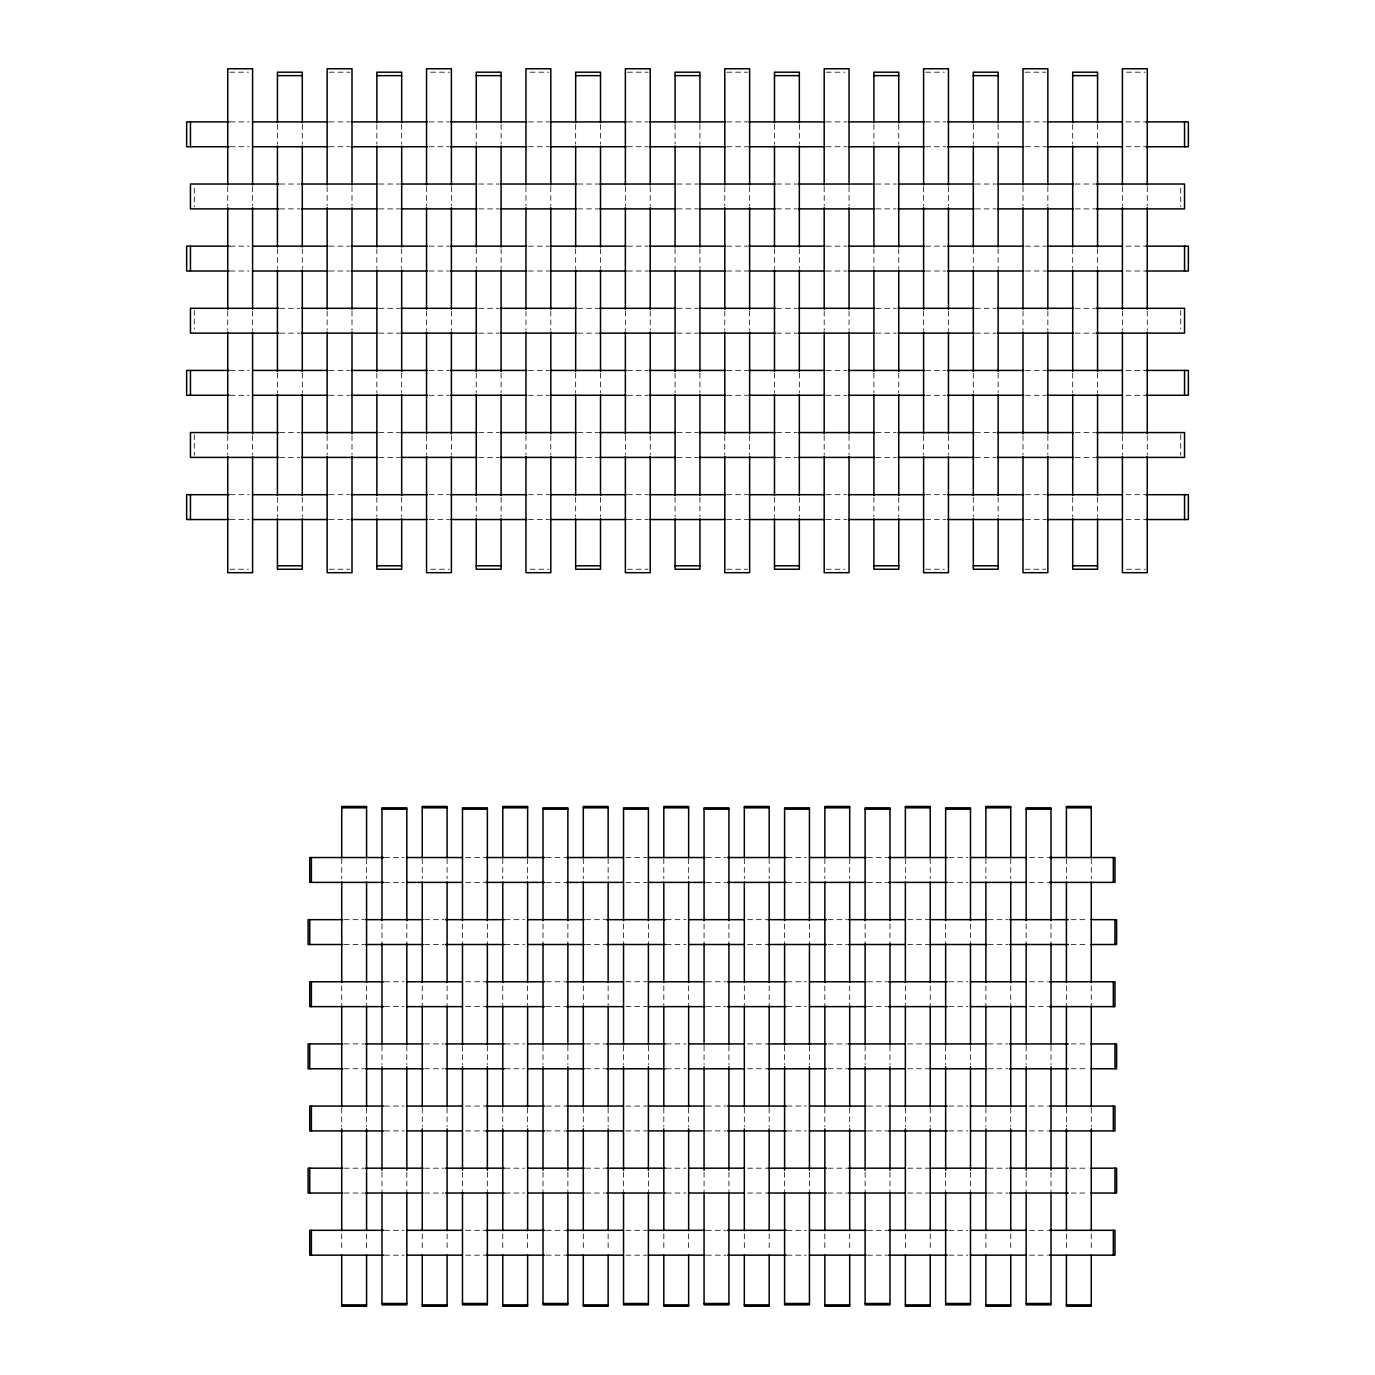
<?xml version="1.0" encoding="UTF-8"?>
<svg xmlns="http://www.w3.org/2000/svg" width="1375" height="1375" viewBox="0 0 1375 1375"><rect width="100%" height="100%" fill="white"/><g stroke="black" fill="none" stroke-linecap="round" stroke-linejoin="round"><path stroke-width="0.75" stroke-dasharray="5 3.75" d="M229.797 72.188L248.445 72.188M329.209 72.188L349.92 72.188M430.684 72.188L449.333 72.188M530.097 72.188L548.745 72.188M627.447 72.188L648.158 72.188M726.842 72.188L747.553 72.188M826.255 72.188L844.903 72.188M925.667 72.188L944.316 72.188M1025.08 72.188L1045.791 72.188M1126.555 72.188L1145.203 72.188M230.055 121.894L248.995 121.894M329.141 121.894L349.508 121.894M429.086 121.894L449.333 121.894M528.498 121.894L548.745 121.894M627.447 121.894L648.158 121.894M726.842 121.894L747.553 121.894M826.255 121.894L846.502 121.894M925.667 121.894L945.914 121.894M1025.492 121.894L1045.859 121.894M1126.005 121.894L1144.945 121.894M230.055 146.747L248.995 146.747M329.141 146.747L349.508 146.747M429.086 146.747L449.333 146.747M528.498 146.747L548.745 146.747M627.447 146.747L648.158 146.747M726.842 146.747L747.553 146.747M826.255 146.747L846.502 146.747M925.667 146.747L945.914 146.747M1025.492 146.747L1045.859 146.747M1126.005 146.747L1144.945 146.747M279.744 184.027L299.784 184.027M378.933 184.027L399.609 184.027M478.792 184.027L499.039 184.027M577.741 184.027L598.452 184.027M677.153 184.027L697.847 184.027M776.548 184.027L797.259 184.027M875.961 184.027L896.208 184.027M975.391 184.027L996.067 184.027M1075.216 184.027L1095.256 184.027M279.744 208.88L299.784 208.88M378.933 208.88L399.609 208.88M478.792 208.88L499.039 208.88M577.741 208.88L598.452 208.88M677.153 208.88L697.847 208.88M776.548 208.88L797.259 208.88M875.961 208.88L896.208 208.88M975.391 208.88L996.067 208.88M1075.216 208.88L1095.256 208.88M230.055 246.159L248.995 246.159M329.141 246.159L349.508 246.159M429.086 246.159L449.333 246.159M528.498 246.159L548.745 246.159M627.447 246.159L648.158 246.159M726.842 246.159L747.553 246.159M826.255 246.159L846.502 246.159M925.667 246.159L945.914 246.159M1025.492 246.159L1045.859 246.159M1126.005 246.159L1144.945 246.159M230.055 271.012L248.995 271.012M329.141 271.012L349.508 271.012M429.086 271.012L449.333 271.012M528.498 271.012L548.745 271.012M627.447 271.012L648.158 271.012M726.842 271.012L747.553 271.012M826.255 271.012L846.502 271.012M925.667 271.012L945.914 271.012M1025.492 271.012L1045.859 271.012M1126.005 271.012L1144.945 271.012M279.744 308.292L299.784 308.292M378.933 308.292L399.609 308.292M478.792 308.292L499.039 308.292M577.741 308.292L598.452 308.292M677.153 308.292L697.847 308.292M776.548 308.292L797.259 308.292M875.961 308.292L896.208 308.292M975.391 308.292L996.067 308.292M1075.216 308.292L1095.256 308.292M279.744 333.145L299.784 333.145M378.933 333.145L399.609 333.145M478.792 333.145L499.039 333.145M577.741 333.145L598.452 333.145M677.153 333.145L697.847 333.145M776.548 333.145L797.259 333.145M875.961 333.145L896.208 333.145M975.391 333.145L996.067 333.145M1075.216 333.145L1095.256 333.145M230.055 370.425L248.995 370.425M329.141 370.425L349.508 370.425M429.086 370.425L449.333 370.425M528.498 370.425L548.745 370.425M627.447 370.425L648.158 370.425M726.842 370.425L747.553 370.425M826.255 370.425L846.502 370.425M925.667 370.425L945.914 370.425M1025.492 370.425L1045.859 370.425M1126.005 370.425L1144.945 370.425M230.055 395.278L248.995 395.278M329.141 395.278L349.508 395.278M429.086 395.278L449.333 395.278M528.498 395.278L548.745 395.278M627.447 395.278L648.158 395.278M726.842 395.278L747.553 395.278M826.255 395.278L846.502 395.278M925.667 395.278L945.914 395.278M1025.492 395.278L1045.859 395.278M1126.005 395.278L1144.945 395.278M279.744 432.558L299.784 432.558M378.933 432.558L399.609 432.558M478.792 432.558L499.039 432.558M577.741 432.558L598.452 432.558M677.153 432.558L697.847 432.558M776.548 432.558L797.259 432.558M875.961 432.558L896.208 432.558M975.391 432.558L996.067 432.558M1075.216 432.558L1095.256 432.558M279.744 457.411L299.784 457.411M378.933 457.411L399.609 457.411M478.792 457.411L499.039 457.411M577.741 457.411L598.452 457.411M677.153 457.411L697.847 457.411M776.548 457.411L797.259 457.411M875.961 457.411L896.208 457.411M975.391 457.411L996.067 457.411M1075.216 457.411L1095.256 457.411M230.055 494.691L248.995 494.691M329.141 494.691L349.508 494.691M429.086 494.691L449.333 494.691M528.498 494.691L548.745 494.691M627.447 494.691L648.158 494.691M726.842 494.691L747.553 494.691M826.255 494.691L846.502 494.691M925.667 494.691L945.914 494.691M1025.492 494.691L1045.859 494.691M1126.005 494.691L1144.945 494.691M230.055 519.544L248.995 519.544M329.141 519.544L349.508 519.544M429.086 519.544L449.333 519.544M528.498 519.544L548.745 519.544M627.447 519.544L648.158 519.544M726.842 519.544L747.553 519.544M826.255 519.544L846.502 519.544M925.667 519.544L945.914 519.544M1025.492 519.544L1045.859 519.544M1126.005 519.544L1144.945 519.544M229.797 569.233L248.445 569.233M329.209 569.233L349.92 569.233M430.684 569.233L449.333 569.233M530.097 569.233L548.745 569.233M627.447 569.233L648.158 569.233M726.842 569.233L747.553 569.233M826.255 569.233L844.903 569.233M925.667 569.233L944.316 569.233M1025.08 569.233L1045.791 569.233M1126.555 569.233L1145.203 569.233M384.639 857.536L404.078 857.536M465.764 857.536L484.739 857.536M546.27 857.536L565.263 857.536M625.934 857.536L646.92 857.536M706.458 857.536L725.777 857.536M786.981 857.536L806.3 857.536M867.505 857.536L887.356 857.536M948.888 857.536L967.845 857.536M1029.497 857.536L1047.492 857.536M384.639 882.389L404.078 882.389M465.764 882.389L484.739 882.389M546.27 882.389L565.263 882.389M625.934 882.389L646.92 882.389M706.458 882.389L725.777 882.389M786.981 882.389L806.3 882.389M867.505 882.389L887.356 882.389M948.888 882.389L967.845 882.389M1029.497 882.389L1047.492 882.389M344.266 919.669L364.513 919.669M424.634 919.669L443.988 919.669M505.158 919.669L524.477 919.669M585.664 919.669L605.533 919.669M666.188 919.669L686.056 919.669M747.587 919.669L766.58 919.669M828.111 919.669L847.103 919.669M907.758 919.669L928.761 919.669M988.247 919.669L1007.703 919.669M1071.125 919.669L1088.055 919.669M344.266 944.505L364.513 944.505M424.634 944.505L443.988 944.505M505.158 944.505L524.477 944.505M585.664 944.505L605.533 944.505M666.188 944.505L686.056 944.505M747.587 944.505L766.58 944.505M828.111 944.505L847.103 944.505M907.758 944.505L928.761 944.505M988.247 944.505L1007.703 944.505M1071.125 944.505L1088.055 944.505M384.639 981.784L404.078 981.784M465.764 981.784L484.739 981.784M546.27 981.784L565.263 981.784M625.934 981.784L646.92 981.784M706.458 981.784L725.777 981.784M786.981 981.784L806.3 981.784M867.505 981.784L887.356 981.784M948.888 981.784L967.845 981.784M1029.497 981.784L1047.492 981.784M384.639 1006.637L404.078 1006.637M465.764 1006.637L484.739 1006.637M546.27 1006.637L565.263 1006.637M625.934 1006.637L646.92 1006.637M706.458 1006.637L725.777 1006.637M786.981 1006.637L806.3 1006.637M867.505 1006.637L887.356 1006.637M948.888 1006.637L967.845 1006.637M1029.497 1006.637L1047.492 1006.637M344.266 1043.917L364.513 1043.917M424.634 1043.917L443.988 1043.917M505.158 1043.917L524.477 1043.917M585.664 1043.917L605.533 1043.917M666.188 1043.917L686.056 1043.917M747.587 1043.917L766.58 1043.917M828.111 1043.917L847.103 1043.917M907.758 1043.917L928.761 1043.917M988.247 1043.917L1007.703 1043.917M1071.125 1043.917L1088.055 1043.917M344.266 1068.77L364.513 1068.77M424.634 1068.77L443.988 1068.77M505.158 1068.77L524.477 1068.77M585.664 1068.77L605.533 1068.77M666.188 1068.77L686.056 1068.77M747.587 1068.77L766.58 1068.77M828.111 1068.77L847.103 1068.77M907.758 1068.77L928.761 1068.77M988.247 1068.77L1007.703 1068.77M1071.125 1068.77L1088.055 1068.77M384.639 1106.05L404.078 1106.05M465.764 1106.05L484.739 1106.05M546.27 1106.05L565.263 1106.05M625.934 1106.05L646.92 1106.05M706.458 1106.05L725.777 1106.05M786.981 1106.05L806.3 1106.05M867.505 1106.05L887.356 1106.05M948.888 1106.05L967.845 1106.05M1029.497 1106.05L1047.492 1106.05M384.639 1130.903L404.078 1130.903M465.764 1130.903L484.739 1130.903M546.27 1130.903L565.263 1130.903M625.934 1130.903L646.92 1130.903M706.458 1130.903L725.777 1130.903M786.981 1130.903L806.3 1130.903M867.505 1130.903L887.356 1130.903M948.888 1130.903L967.845 1130.903M1029.497 1130.903L1047.492 1130.903M344.266 1168.183L364.513 1168.183M424.634 1168.183L443.988 1168.183M505.158 1168.183L524.477 1168.183M585.664 1168.183L605.533 1168.183M666.188 1168.183L686.056 1168.183M747.587 1168.183L766.58 1168.183M828.111 1168.183L847.103 1168.183M907.758 1168.183L928.761 1168.183M988.247 1168.183L1007.703 1168.183M1071.125 1168.183L1088.055 1168.183M344.266 1193.036L364.513 1193.036M424.634 1193.036L443.988 1193.036M505.158 1193.036L524.477 1193.036M585.664 1193.036L605.533 1193.036M666.188 1193.036L686.056 1193.036M747.587 1193.036L766.58 1193.036M828.111 1193.036L847.103 1193.036M907.758 1193.036L928.761 1193.036M988.247 1193.036L1007.703 1193.036M1071.125 1193.036L1088.055 1193.036M384.639 1230.316L404.078 1230.316M465.764 1230.316L484.739 1230.316M546.27 1230.316L565.263 1230.316M625.934 1230.316L646.92 1230.316M706.458 1230.316L725.777 1230.316M786.981 1230.316L806.3 1230.316M867.505 1230.316L887.356 1230.316M948.888 1230.316L967.845 1230.316M1029.497 1230.316L1047.492 1230.316M384.639 1255.169L404.078 1255.169M465.764 1255.169L484.739 1255.169M546.27 1255.169L565.263 1255.169M625.934 1255.169L646.92 1255.169M706.458 1255.169L725.777 1255.169M786.981 1255.169L806.3 1255.169M867.505 1255.169L887.356 1255.169M948.888 1255.169L967.845 1255.169M1029.497 1255.169L1047.492 1255.169M1180.73 188.169L1180.73 206.817M1180.73 310.355L1180.73 329.003M1180.73 434.62L1180.73 455.331M1147.266 186.725L1147.266 205.889M1147.266 311.077L1147.266 330.361M1147.266 435.531L1147.266 454.695M1122.412 186.725L1122.412 205.889M1122.412 311.077L1122.412 330.361M1122.412 435.531L1122.412 454.695M1097.559 124.472L1097.559 144.134M1097.559 248.789L1097.559 268.263M1097.559 373.175L1097.559 392.648M1097.559 497.303L1097.559 516.966M1091.269 858.705L1091.269 878.831M1091.269 985.858L1091.269 1004.661M1091.269 1108.027L1091.269 1126.847M1091.269 1233.873L1091.269 1251.095M1072.706 124.472L1072.706 144.134M1072.706 248.789L1072.706 268.263M1072.706 373.175L1072.706 392.648M1072.706 497.303L1072.706 516.966M1066.416 858.705L1066.416 878.831M1066.416 985.858L1066.416 1004.661M1066.416 1108.027L1066.416 1126.847M1066.416 1233.873L1066.416 1251.095M1051.016 923.983L1051.016 942.442M1051.016 1045.962L1051.016 1064.697M1051.016 1172.273L1051.016 1190.733M1047.853 186.725L1047.853 205.889M1047.853 311.077L1047.853 330.361M1047.853 435.531L1047.853 454.695M1026.162 923.983L1026.162 942.442M1026.162 1045.962L1026.162 1064.697M1026.162 1172.273L1026.162 1190.733M1023 186.725L1023 205.889M1023 311.077L1023 330.361M1023 435.531L1023 454.695M1010.745 858.705L1010.745 878.831M1010.745 985.858L1010.745 1004.661M1010.745 1108.027L1010.745 1126.847M1010.745 1233.873L1010.745 1251.095M998.147 124.472L998.147 144.134M998.147 248.789L998.147 268.263M998.147 373.175L998.147 392.648M998.147 497.303L998.147 516.966M985.892 858.705L985.892 878.831M985.892 985.858L985.892 1004.661M985.892 1108.027L985.892 1126.847M985.892 1233.873L985.892 1251.095M973.311 124.472L973.311 144.134M973.311 248.789L973.311 268.263M973.311 373.175L973.311 392.648M973.311 497.303L973.311 516.966M970.492 923.983L970.492 942.442M970.492 1045.962L970.492 1064.697M970.492 1172.273L970.492 1190.733M948.458 186.725L948.458 205.889M948.458 311.077L948.458 330.361M948.458 435.531L948.458 454.695M945.639 923.983L945.639 942.442M945.639 1045.962L945.639 1064.697M945.639 1172.273L945.639 1190.733M930.222 858.705L930.222 878.831M930.222 985.858L930.222 1004.661M930.222 1108.027L930.222 1126.847M930.222 1233.873L930.222 1251.095M923.605 186.725L923.605 205.889M923.605 311.077L923.605 330.361M923.605 435.531L923.605 454.695M905.369 858.705L905.369 878.831M905.369 985.858L905.369 1004.661M905.369 1108.027L905.369 1126.847M905.369 1233.873L905.369 1251.095M898.752 124.472L898.752 144.134M898.752 248.789L898.752 268.263M898.752 373.175L898.752 392.648M898.752 497.303L898.752 516.966M889.969 923.983L889.969 942.442M889.969 1045.962L889.969 1064.697M889.969 1172.273L889.969 1190.733M873.898 124.472L873.898 144.134M873.898 248.789L873.898 268.263M873.898 373.175L873.898 392.648M873.898 497.303L873.898 516.966M865.116 923.983L865.116 942.442M865.116 1045.962L865.116 1064.697M865.116 1172.273L865.116 1190.733M849.698 858.705L849.698 878.831M849.698 985.858L849.698 1004.661M849.698 1108.027L849.698 1126.847M849.698 1233.873L849.698 1251.095M849.045 186.725L849.045 205.889M849.045 311.077L849.045 330.361M849.045 435.531L849.045 454.695M824.845 858.705L824.845 878.831M824.845 985.858L824.845 1004.661M824.845 1108.027L824.845 1126.847M824.845 1233.873L824.845 1251.095M824.192 186.725L824.192 205.889M824.192 311.077L824.192 330.361M824.192 435.531L824.192 454.695M809.445 923.983L809.445 942.442M809.445 1045.962L809.445 1064.697M809.445 1172.273L809.445 1190.733M799.339 124.472L799.339 144.134M799.339 248.789L799.339 268.263M799.339 373.175L799.339 392.648M799.339 497.303L799.339 516.966M784.592 923.983L784.592 942.442M784.592 1045.962L784.592 1064.697M784.592 1172.273L784.592 1190.733M774.486 124.472L774.486 144.134M774.486 248.789L774.486 268.263M774.486 373.175L774.486 392.648M774.486 497.303L774.486 516.966M769.175 858.705L769.175 878.831M769.175 985.858L769.175 1004.661M769.175 1108.027L769.175 1126.847M769.175 1233.873L769.175 1251.095M749.633 186.725L749.633 205.889M749.633 311.077L749.633 330.361M749.633 435.531L749.633 454.695M744.322 858.705L744.322 878.831M744.322 985.858L744.322 1004.661M744.322 1108.027L744.322 1126.847M744.322 1233.873L744.322 1251.095M728.922 923.983L728.922 942.442M728.922 1045.962L728.922 1064.697M728.922 1172.273L728.922 1190.733M724.78 186.725L724.78 205.889M724.78 311.077L724.78 330.361M724.78 435.531L724.78 454.695M704.069 923.983L704.069 942.442M704.069 1045.962L704.069 1064.697M704.069 1172.273L704.069 1190.733M699.927 124.472L699.927 144.134M699.927 248.789L699.927 268.263M699.927 373.175L699.927 392.648M699.927 497.303L699.927 516.966M688.652 858.705L688.652 878.831M688.652 985.858L688.652 1004.661M688.652 1108.027L688.652 1126.847M688.652 1233.873L688.652 1251.095M675.073 124.472L675.073 144.134M675.073 248.789L675.073 268.263M675.073 373.175L675.073 392.648M675.073 497.303L675.073 516.966M663.816 858.705L663.816 878.831M663.816 985.858L663.816 1004.661M663.816 1108.027L663.816 1126.847M663.816 1233.873L663.816 1251.095M650.22 186.725L650.22 205.889M650.22 311.077L650.22 330.361M650.22 435.531L650.22 454.695M648.398 923.983L648.398 942.442M648.398 1045.962L648.398 1064.697M648.398 1172.273L648.398 1190.733M625.367 186.725L625.367 205.889M625.367 311.077L625.367 330.361M625.367 435.531L625.367 454.695M623.545 923.983L623.545 942.442M623.545 1045.962L623.545 1064.697M623.545 1172.273L623.545 1190.733M608.145 858.705L608.145 878.831M608.145 985.858L608.145 1004.661M608.145 1108.027L608.145 1126.847M608.145 1233.873L608.145 1251.095M600.514 124.472L600.514 144.134M600.514 248.789L600.514 268.263M600.514 373.175L600.514 392.648M600.514 497.303L600.514 516.966M583.292 858.705L583.292 878.831M583.292 985.858L583.292 1004.661M583.292 1108.027L583.292 1126.847M583.292 1233.873L583.292 1251.095M575.661 124.472L575.661 144.134M575.661 248.789L575.661 268.263M575.661 373.175L575.661 392.648M575.661 497.303L575.661 516.966M567.875 923.983L567.875 942.442M567.875 1045.962L567.875 1064.697M567.875 1172.273L567.875 1190.733M550.808 186.725L550.808 205.889M550.808 311.077L550.808 330.361M550.808 435.531L550.808 454.695M543.022 923.983L543.022 942.442M543.022 1045.962L543.022 1064.697M543.022 1172.273L543.022 1190.733M527.622 858.705L527.622 878.831M527.622 985.858L527.622 1004.661M527.622 1108.027L527.622 1126.847M527.622 1233.873L527.622 1251.095M525.955 186.725L525.955 205.889M525.955 311.077L525.955 330.361M525.955 435.531L525.955 454.695M502.769 858.705L502.769 878.831M502.769 985.858L502.769 1004.661M502.769 1108.027L502.769 1126.847M502.769 1233.873L502.769 1251.095M501.102 124.472L501.102 144.134M501.102 248.789L501.102 268.263M501.102 373.175L501.102 392.648M501.102 497.303L501.102 516.966M487.352 923.983L487.352 942.442M487.352 1045.962L487.352 1064.697M487.352 1172.273L487.352 1190.733M476.248 124.472L476.248 144.134M476.248 248.789L476.248 268.263M476.248 373.175L476.248 392.648M476.248 497.303L476.248 516.966M462.498 923.983L462.498 942.442M462.498 1045.962L462.498 1064.697M462.498 1172.273L462.498 1190.733M451.395 186.725L451.395 205.889M451.395 311.077L451.395 330.361M451.395 435.531L451.395 454.695M447.098 858.705L447.098 878.831M447.098 985.858L447.098 1004.661M447.098 1108.027L447.098 1126.847M447.098 1233.873L447.098 1251.095M426.542 186.725L426.542 205.889M426.542 311.077L426.542 330.361M426.542 435.531L426.542 454.695M422.245 858.705L422.245 878.831M422.245 985.858L422.245 1004.661M422.245 1108.027L422.245 1126.847M422.245 1233.873L422.245 1251.095M406.828 923.983L406.828 942.442M406.828 1045.962L406.828 1064.697M406.828 1172.273L406.828 1190.733M401.689 124.472L401.689 144.134M401.689 248.789L401.689 268.263M401.689 373.175L401.689 392.648M401.689 497.303L401.689 516.966M381.975 923.983L381.975 942.442M381.975 1045.962L381.975 1064.697M381.975 1172.273L381.975 1190.733M376.853 124.472L376.853 144.134M376.853 248.789L376.853 268.263M376.853 373.175L376.853 392.648M376.853 497.303L376.853 516.966M366.575 858.705L366.575 878.831M366.575 985.858L366.575 1004.661M366.575 1108.027L366.575 1126.847M366.575 1233.873L366.575 1251.095M352 186.725L352 205.889M352 311.077L352 330.361M352 435.531L352 454.695M341.722 858.705L341.722 878.831M341.722 985.858L341.722 1004.661M341.722 1108.027L341.722 1126.847M341.722 1233.873L341.722 1251.095M327.147 186.725L327.147 205.889M327.147 311.077L327.147 330.361M327.147 435.531L327.147 454.695M302.294 124.472L302.294 144.134M302.294 248.789L302.294 268.263M302.294 373.175L302.294 392.648M302.294 497.303L302.294 516.966M277.441 124.472L277.441 144.134M277.441 248.789L277.441 268.263M277.441 373.175L277.441 392.648M277.441 497.303L277.441 516.966M252.588 186.725L252.588 205.889M252.588 311.077L252.588 330.361M252.588 435.531L252.588 454.695M227.734 186.725L227.734 205.889M227.734 311.077L227.734 330.361M227.734 435.531L227.734 454.695M194.27 188.169L194.27 206.817M194.27 310.355L194.27 329.003M194.27 434.62L194.27 455.331"/><path stroke-width="1.5" d="M277.441 75.642L302.294 75.642M376.853 75.642L401.689 75.642M476.248 75.642L501.102 75.642M575.661 75.642L600.514 75.642M675.073 75.642L699.927 75.642M774.486 75.642L799.339 75.642M873.898 75.642L898.752 75.642M973.311 75.642L998.147 75.642M1072.706 75.642L1097.559 75.642M229.075 121.894L186.639 121.894L186.639 146.747L229.075 146.747M252.57 121.894L327.903 121.894M351.312 121.894L427.281 121.894M450.673 121.894L526.694 121.894M550.086 121.894L626.089 121.894M649.498 121.894L725.502 121.894M748.911 121.894L824.914 121.894M848.306 121.894L924.327 121.894M947.719 121.894L1023.688 121.894M1047.097 121.894L1122.43 121.894M1145.925 121.894L1188.361 121.894L1188.361 146.747L1145.925 146.747M252.57 146.747L327.903 146.747M351.312 146.747L427.281 146.747M450.673 146.747L526.694 146.747M550.086 146.747L626.089 146.747M649.498 146.747L725.502 146.747M748.911 146.747L824.914 146.747M848.306 146.747L924.327 146.747M947.719 146.747L1023.688 146.747M1047.097 146.747L1122.43 146.747M278.644 184.027L190.455 184.027L190.455 208.88L278.644 208.88M301.555 184.027L377.609 184.027M400.967 184.027L476.987 184.027M500.38 184.027L576.383 184.027M599.792 184.027L675.795 184.027M699.205 184.027L775.208 184.027M798.617 184.027L874.62 184.027M898.013 184.027L974.033 184.027M997.391 184.027L1073.445 184.027M1096.356 184.027L1184.545 184.027L1184.545 208.88L1096.356 208.88M301.555 208.88L377.609 208.88M400.967 208.88L476.987 208.88M500.38 208.88L576.383 208.88M599.792 208.88L675.795 208.88M699.205 208.88L775.208 208.88M798.617 208.88L874.62 208.88M898.013 208.88L974.033 208.88M997.391 208.88L1073.445 208.88M229.075 246.159L186.639 246.159L186.639 271.012L229.075 271.012M252.57 246.159L327.903 246.159M351.312 246.159L427.281 246.159M450.673 246.159L526.694 246.159M550.086 246.159L626.089 246.159M649.498 246.159L725.502 246.159M748.911 246.159L824.914 246.159M848.306 246.159L924.327 246.159M947.719 246.159L1023.688 246.159M1047.097 246.159L1122.43 246.159M1145.925 246.159L1188.361 246.159L1188.361 271.012L1145.925 271.012M252.57 271.012L327.903 271.012M351.312 271.012L427.281 271.012M450.673 271.012L526.694 271.012M550.086 271.012L626.089 271.012M649.498 271.012L725.502 271.012M748.911 271.012L824.914 271.012M848.306 271.012L924.327 271.012M947.719 271.012L1023.688 271.012M1047.097 271.012L1122.43 271.012M278.644 308.292L190.455 308.292L190.455 333.145L278.644 333.145M301.555 308.292L377.609 308.292M400.967 308.292L476.987 308.292M500.38 308.292L576.383 308.292M599.792 308.292L675.795 308.292M699.205 308.292L775.208 308.292M798.617 308.292L874.62 308.292M898.013 308.292L974.033 308.292M997.391 308.292L1073.445 308.292M1096.356 308.292L1184.545 308.292L1184.545 333.145L1096.356 333.145M301.555 333.145L377.609 333.145M400.967 333.145L476.987 333.145M500.38 333.145L576.383 333.145M599.792 333.145L675.795 333.145M699.205 333.145L775.208 333.145M798.617 333.145L874.62 333.145M898.013 333.145L974.033 333.145M997.391 333.145L1073.445 333.145M229.075 370.425L186.639 370.425L186.639 395.278L229.075 395.278M252.57 370.425L327.903 370.425M351.312 370.425L427.281 370.425M450.673 370.425L526.694 370.425M550.086 370.425L626.089 370.425M649.498 370.425L725.502 370.425M748.911 370.425L824.914 370.425M848.306 370.425L924.327 370.425M947.719 370.425L1023.688 370.425M1047.097 370.425L1122.43 370.425M1145.925 370.425L1188.361 370.425L1188.361 395.278L1145.925 395.278M252.57 395.278L327.903 395.278M351.312 395.278L427.281 395.278M450.673 395.278L526.694 395.278M550.086 395.278L626.089 395.278M649.498 395.278L725.502 395.278M748.911 395.278L824.914 395.278M848.306 395.278L924.327 395.278M947.719 395.278L1023.688 395.278M1047.097 395.278L1122.43 395.278M278.644 432.558L190.455 432.558L190.455 457.411L278.644 457.411M301.555 432.558L377.609 432.558M400.967 432.558L476.987 432.558M500.38 432.558L576.383 432.558M599.792 432.558L675.795 432.558M699.205 432.558L775.208 432.558M798.617 432.558L874.62 432.558M898.013 432.558L974.033 432.558M997.391 432.558L1073.445 432.558M1096.356 432.558L1184.545 432.558L1184.545 457.411L1096.356 457.411M301.555 457.411L377.609 457.411M400.967 457.411L476.987 457.411M500.38 457.411L576.383 457.411M599.792 457.411L675.795 457.411M699.205 457.411L775.208 457.411M798.617 457.411L874.62 457.411M898.013 457.411L974.033 457.411M997.391 457.411L1073.445 457.411M229.075 494.691L186.639 494.691L186.639 519.544L229.075 519.544M252.57 494.691L327.903 494.691M351.312 494.691L427.281 494.691M450.673 494.691L526.694 494.691M550.086 494.691L626.089 494.691M649.498 494.691L725.502 494.691M748.911 494.691L824.914 494.691M848.306 494.691L924.327 494.691M947.719 494.691L1023.688 494.691M1047.097 494.691L1122.43 494.691M1145.925 494.691L1188.361 494.691L1188.361 519.544L1145.925 519.544M252.57 519.544L327.903 519.544M351.312 519.544L427.281 519.544M450.673 519.544L526.694 519.544M550.086 519.544L626.089 519.544M649.498 519.544L725.502 519.544M748.911 519.544L824.914 519.544M848.306 519.544L924.327 519.544M947.719 519.544L1023.688 519.544M1047.097 519.544L1122.43 519.544M277.441 565.795L302.294 565.795M376.853 565.795L401.689 565.795M476.248 565.795L501.102 565.795M575.661 565.795L600.514 565.795M675.073 565.795L699.927 565.795M774.486 565.795L799.339 565.795M873.898 565.795L898.752 565.795M973.311 565.795L998.147 565.795M1072.706 565.795L1097.559 565.795M341.722 807.83L366.575 807.83M422.245 807.83L447.098 807.83M502.769 807.83L527.622 807.83M583.292 807.83L608.145 807.83M663.816 807.83L688.652 807.83M744.322 807.83L769.175 807.83M824.845 807.83L849.698 807.83M905.369 807.83L930.222 807.83M985.892 807.83L1010.745 807.83M1066.416 807.83L1091.269 807.83M381.975 809.205L406.828 809.205M462.498 809.205L487.352 809.205M543.022 809.205L567.875 809.205M623.545 809.205L648.398 809.205M704.069 809.205L728.922 809.205M784.592 809.205L809.445 809.205M865.116 809.205L889.969 809.205M945.639 809.205L970.492 809.205M1026.162 809.205L1051.016 809.205M383.728 857.536L309.736 857.536L309.736 882.389L383.728 882.389M406.656 857.536L462.155 857.536M485.873 857.536L544.603 857.536M566.414 857.536L623.167 857.536M648.364 857.536L705.066 857.536M727.444 857.536L786.156 857.536M809.411 857.536L866.113 857.536M888.491 857.536L947.22 857.536M970.423 857.536L1025.853 857.536M1049.125 857.536L1114.97 857.536L1114.97 882.389L1049.125 882.389M406.656 882.389L462.155 882.389M485.873 882.389L544.603 882.389M566.414 882.389L623.167 882.389M648.364 882.389L705.066 882.389M727.444 882.389L786.156 882.389M809.411 882.389L866.113 882.389M888.491 882.389L947.22 882.389M970.423 882.389L1025.853 882.389M342.719 919.669L308.103 919.669L308.103 944.505L342.719 944.505M365.664 919.669L423.225 919.669M445.672 919.669L504.333 919.669M527.587 919.669L584.272 919.669M606.667 919.669L665.38 919.669M688.634 919.669L743.961 919.669M767.714 919.669L826.427 919.669M848.237 919.669L904.991 919.669M930.205 919.669L986.855 919.669M1009.387 919.669L1068.289 919.669M1091.011 919.669L1116.603 919.669L1116.603 944.505L1091.011 944.505M365.664 944.505L423.225 944.505M445.672 944.505L504.333 944.505M527.587 944.505L584.272 944.505M606.667 944.505L665.38 944.505M688.634 944.505L743.961 944.505M767.714 944.505L826.427 944.505M848.237 944.505L904.991 944.505M930.205 944.505L986.855 944.505M1009.387 944.505L1068.289 944.505M383.728 981.784L309.736 981.784L309.736 1006.637L383.728 1006.637M406.656 981.784L462.155 981.784M485.873 981.784L544.603 981.784M566.414 981.784L623.167 981.784M648.364 981.784L705.066 981.784M727.444 981.784L786.156 981.784M809.411 981.784L866.113 981.784M888.491 981.784L947.22 981.784M970.423 981.784L1025.853 981.784M1049.125 981.784L1114.97 981.784L1114.97 1006.637L1049.125 1006.637M406.656 1006.637L462.155 1006.637M485.873 1006.637L544.603 1006.637M566.414 1006.637L623.167 1006.637M648.364 1006.637L705.066 1006.637M727.444 1006.637L786.156 1006.637M809.411 1006.637L866.113 1006.637M888.491 1006.637L947.22 1006.637M970.423 1006.637L1025.853 1006.637M342.719 1043.917L308.103 1043.917L308.103 1068.77L342.719 1068.77M365.664 1043.917L423.225 1043.917M445.672 1043.917L504.333 1043.917M527.587 1043.917L584.272 1043.917M606.667 1043.917L665.38 1043.917M688.634 1043.917L743.961 1043.917M767.714 1043.917L826.427 1043.917M848.237 1043.917L904.991 1043.917M930.205 1043.917L986.855 1043.917M1009.387 1043.917L1068.289 1043.917M1091.011 1043.917L1116.603 1043.917L1116.603 1068.77L1091.011 1068.77M365.664 1068.77L423.225 1068.77M445.672 1068.77L504.333 1068.77M527.587 1068.77L584.272 1068.77M606.667 1068.77L665.38 1068.77M688.634 1068.77L743.961 1068.77M767.714 1068.77L826.427 1068.77M848.237 1068.77L904.991 1068.77M930.205 1068.77L986.855 1068.77M1009.387 1068.77L1068.289 1068.77M383.728 1106.05L309.736 1106.05L309.736 1130.903L383.728 1130.903M406.656 1106.05L462.155 1106.05M485.873 1106.05L544.603 1106.05M566.414 1106.05L623.167 1106.05M648.364 1106.05L705.066 1106.05M727.444 1106.05L786.156 1106.05M809.411 1106.05L866.113 1106.05M888.491 1106.05L947.22 1106.05M970.423 1106.05L1025.853 1106.05M1049.125 1106.05L1114.97 1106.05L1114.97 1130.903L1049.125 1130.903M406.656 1130.903L462.155 1130.903M485.873 1130.903L544.603 1130.903M566.414 1130.903L623.167 1130.903M648.364 1130.903L705.066 1130.903M727.444 1130.903L786.156 1130.903M809.411 1130.903L866.113 1130.903M888.491 1130.903L947.22 1130.903M970.423 1130.903L1025.853 1130.903M342.719 1168.183L308.103 1168.183L308.103 1193.036L342.719 1193.036M365.664 1168.183L423.225 1168.183M445.672 1168.183L504.333 1168.183M527.587 1168.183L584.272 1168.183M606.667 1168.183L665.38 1168.183M688.634 1168.183L743.961 1168.183M767.714 1168.183L826.427 1168.183M848.237 1168.183L904.991 1168.183M930.205 1168.183L986.855 1168.183M1009.387 1168.183L1068.289 1168.183M1091.011 1168.183L1116.603 1168.183L1116.603 1193.036L1091.011 1193.036M365.664 1193.036L423.225 1193.036M445.672 1193.036L504.333 1193.036M527.587 1193.036L584.272 1193.036M606.667 1193.036L665.38 1193.036M688.634 1193.036L743.961 1193.036M767.714 1193.036L826.427 1193.036M848.237 1193.036L904.991 1193.036M930.205 1193.036L986.855 1193.036M1009.387 1193.036L1068.289 1193.036M383.728 1230.316L309.736 1230.316L309.736 1255.169L383.728 1255.169M406.656 1230.316L462.155 1230.316M485.873 1230.316L544.603 1230.316M566.414 1230.316L623.167 1230.316M648.364 1230.316L705.066 1230.316M727.444 1230.316L786.156 1230.316M809.411 1230.316L866.113 1230.316M888.491 1230.316L947.22 1230.316M970.423 1230.316L1025.853 1230.316M1049.125 1230.316L1114.97 1230.316L1114.97 1255.169L1049.125 1255.169M406.656 1255.169L462.155 1255.169M485.873 1255.169L544.603 1255.169M566.414 1255.169L623.167 1255.169M648.364 1255.169L705.066 1255.169M727.444 1255.169L786.156 1255.169M809.411 1255.169L866.113 1255.169M888.491 1255.169L947.22 1255.169M970.423 1255.169L1025.853 1255.169M381.975 1303.5L406.828 1303.5M462.498 1303.5L487.352 1303.5M543.022 1303.5L567.875 1303.5M623.545 1303.5L648.398 1303.5M704.069 1303.5L728.922 1303.5M784.592 1303.5L809.445 1303.5M865.116 1303.5L889.969 1303.5M945.639 1303.5L970.492 1303.5M1026.162 1303.5L1051.016 1303.5M341.722 1304.875L366.575 1304.875M422.245 1304.875L447.098 1304.875M502.769 1304.875L527.622 1304.875M583.292 1304.875L608.145 1304.875M663.816 1304.875L688.652 1304.875M744.322 1304.875L769.175 1304.875M824.845 1304.875L849.698 1304.875M905.369 1304.875L930.222 1304.875M985.892 1304.875L1010.745 1304.875M1066.416 1304.875L1091.269 1304.875M1184.545 121.894L1184.545 146.747M1184.545 246.159L1184.545 271.012M1184.545 370.425L1184.545 395.278M1184.545 494.691L1184.545 519.544M1147.266 185.041L1147.266 68.75L1122.412 68.75L1122.412 185.041M1147.266 207.642L1147.266 309.323M1147.266 332.097L1147.266 433.778M1147.266 456.38L1147.266 572.688L1122.412 572.688L1122.412 456.38M1122.412 207.642L1122.412 309.323M1122.412 332.097L1122.412 433.778M1114.97 919.669L1114.97 944.505M1114.97 1043.917L1114.97 1068.77M1114.97 1168.183L1114.97 1193.036M1113.32 857.536L1113.32 882.389M1113.32 981.784L1113.32 1006.637M1113.32 1106.05L1113.32 1130.903M1113.32 1230.316L1113.32 1255.169M1097.559 122.633L1097.559 72.188L1072.706 72.188L1072.706 122.633M1097.559 145.991L1097.559 247.036M1097.559 270.016L1097.559 371.422M1097.559 394.402L1097.559 495.447M1097.559 518.805L1097.559 569.233L1072.706 569.233L1072.706 518.805M1091.269 857.536L1091.269 806.455L1066.416 806.455L1066.416 857.536M1091.269 882.045L1091.269 982.506M1091.269 1005.898L1091.269 1106.789M1091.269 1128.909L1091.269 1230.659M1091.269 1255.152L1091.269 1306.25L1066.416 1306.25L1066.416 1255.152M1072.706 145.991L1072.706 247.036M1072.706 270.016L1072.706 371.422M1072.706 394.402L1072.706 495.447M1066.416 882.045L1066.416 982.506M1066.416 1005.898L1066.416 1106.789M1066.416 1128.909L1066.416 1230.659M1051.016 920.648L1051.016 807.83L1026.162 807.83L1026.162 920.648M1051.016 943.611L1051.016 1044.725M1051.016 1066.742L1051.016 1170.263M1051.016 1192.056L1051.016 1304.875L1026.162 1304.875L1026.162 1192.056M1047.853 185.041L1047.853 68.75L1023 68.75L1023 185.041M1047.853 207.642L1047.853 309.323M1047.853 332.097L1047.853 433.778M1047.853 456.38L1047.853 572.688L1023 572.688L1023 456.38M1026.162 943.611L1026.162 1044.725M1026.162 1066.742L1026.162 1170.263M1023 207.642L1023 309.323M1023 332.097L1023 433.778M1010.745 857.536L1010.745 806.455L985.892 806.455L985.892 857.536M1010.745 882.045L1010.745 982.506M1010.745 1005.898L1010.745 1106.789M1010.745 1128.909L1010.745 1230.659M1010.745 1255.152L1010.745 1306.25L985.892 1306.25L985.892 1255.152M998.147 122.633L998.147 72.188L973.311 72.188L973.311 122.633M998.147 145.991L998.147 247.036M998.147 270.016L998.147 371.422M998.147 394.402L998.147 495.447M998.147 518.805L998.147 569.233L973.311 569.233L973.311 518.805M985.892 882.045L985.892 982.506M985.892 1005.898L985.892 1106.789M985.892 1128.909L985.892 1230.659M973.311 145.991L973.311 247.036M973.311 270.016L973.311 371.422M973.311 394.402L973.311 495.447M970.492 920.648L970.492 807.83L945.639 807.83L945.639 920.648M970.492 943.611L970.492 1044.725M970.492 1066.742L970.492 1170.263M970.492 1192.056L970.492 1304.875L945.639 1304.875L945.639 1192.056M948.458 185.041L948.458 68.75L923.605 68.75L923.605 185.041M948.458 207.642L948.458 309.323M948.458 332.097L948.458 433.778M948.458 456.38L948.458 572.688L923.605 572.688L923.605 456.38M945.639 943.611L945.639 1044.725M945.639 1066.742L945.639 1170.263M930.222 857.536L930.222 806.455L905.369 806.455L905.369 857.536M930.222 882.045L930.222 982.506M930.222 1005.898L930.222 1106.789M930.222 1128.909L930.222 1230.659M930.222 1255.152L930.222 1306.25L905.369 1306.25L905.369 1255.152M923.605 207.642L923.605 309.323M923.605 332.097L923.605 433.778M905.369 882.045L905.369 982.506M905.369 1005.898L905.369 1106.789M905.369 1128.909L905.369 1230.659M898.752 122.633L898.752 72.188L873.898 72.188L873.898 122.633M898.752 145.991L898.752 247.036M898.752 270.016L898.752 371.422M898.752 394.402L898.752 495.447M898.752 518.805L898.752 569.233L873.898 569.233L873.898 518.805M889.969 920.648L889.969 807.83L865.116 807.83L865.116 920.648M889.969 943.611L889.969 1044.725M889.969 1066.742L889.969 1170.263M889.969 1192.056L889.969 1304.875L865.116 1304.875L865.116 1192.056M873.898 145.991L873.898 247.036M873.898 270.016L873.898 371.422M873.898 394.402L873.898 495.447M865.116 943.611L865.116 1044.725M865.116 1066.742L865.116 1170.263M849.698 857.536L849.698 806.455L824.845 806.455L824.845 857.536M849.698 882.045L849.698 982.506M849.698 1005.898L849.698 1106.789M849.698 1128.909L849.698 1230.659M849.698 1255.152L849.698 1306.25L824.845 1306.25L824.845 1255.152M849.045 185.041L849.045 68.75L824.192 68.75L824.192 185.041M849.045 207.642L849.045 309.323M849.045 332.097L849.045 433.778M849.045 456.38L849.045 572.688L824.192 572.688L824.192 456.38M824.845 882.045L824.845 982.506M824.845 1005.898L824.845 1106.789M824.845 1128.909L824.845 1230.659M824.192 207.642L824.192 309.323M824.192 332.097L824.192 433.778M809.445 920.648L809.445 807.83L784.592 807.83L784.592 920.648M809.445 943.611L809.445 1044.725M809.445 1066.742L809.445 1170.263M809.445 1192.056L809.445 1304.875L784.592 1304.875L784.592 1192.056M799.339 122.633L799.339 72.188L774.486 72.188L774.486 122.633M799.339 145.991L799.339 247.036M799.339 270.016L799.339 371.422M799.339 394.402L799.339 495.447M799.339 518.805L799.339 569.233L774.486 569.233L774.486 518.805M784.592 943.611L784.592 1044.725M784.592 1066.742L784.592 1170.263M774.486 145.991L774.486 247.036M774.486 270.016L774.486 371.422M774.486 394.402L774.486 495.447M769.175 857.536L769.175 806.455L744.322 806.455L744.322 857.536M769.175 882.045L769.175 982.506M769.175 1005.898L769.175 1106.789M769.175 1128.909L769.175 1230.659M769.175 1255.152L769.175 1306.25L744.322 1306.25L744.322 1255.152M749.633 185.041L749.633 68.75L724.78 68.75L724.78 185.041M749.633 207.642L749.633 309.323M749.633 332.097L749.633 433.778M749.633 456.38L749.633 572.688L724.78 572.688L724.78 456.38M744.322 882.045L744.322 982.506M744.322 1005.898L744.322 1106.789M744.322 1128.909L744.322 1230.659M728.922 920.648L728.922 807.83L704.069 807.83L704.069 920.648M728.922 943.611L728.922 1044.725M728.922 1066.742L728.922 1170.263M728.922 1192.056L728.922 1304.875L704.069 1304.875L704.069 1192.056M724.78 207.642L724.78 309.323M724.78 332.097L724.78 433.778M704.069 943.611L704.069 1044.725M704.069 1066.742L704.069 1170.263M699.927 122.633L699.927 72.188L675.073 72.188L675.073 122.633M699.927 145.991L699.927 247.036M699.927 270.016L699.927 371.422M699.927 394.402L699.927 495.447M699.927 518.805L699.927 569.233L675.073 569.233L675.073 518.805M688.652 857.536L688.652 806.455L663.816 806.455L663.816 857.536M688.652 882.045L688.652 982.506M688.652 1005.898L688.652 1106.789M688.652 1128.909L688.652 1230.659M688.652 1255.152L688.652 1306.25L663.816 1306.25L663.816 1255.152M675.073 145.991L675.073 247.036M675.073 270.016L675.073 371.422M675.073 394.402L675.073 495.447M663.816 882.045L663.816 982.506M663.816 1005.898L663.816 1106.789M663.816 1128.909L663.816 1230.659M650.22 185.041L650.22 68.75L625.367 68.75L625.367 185.041M650.22 207.642L650.22 309.323M650.22 332.097L650.22 433.778M650.22 456.38L650.22 572.688L625.367 572.688L625.367 456.38M648.398 920.648L648.398 807.83L623.545 807.83L623.545 920.648M648.398 943.611L648.398 1044.725M648.398 1066.742L648.398 1170.263M648.398 1192.056L648.398 1304.875L623.545 1304.875L623.545 1192.056M625.367 207.642L625.367 309.323M625.367 332.097L625.367 433.778M623.545 943.611L623.545 1044.725M623.545 1066.742L623.545 1170.263M608.145 857.536L608.145 806.455L583.292 806.455L583.292 857.536M608.145 882.045L608.145 982.506M608.145 1005.898L608.145 1106.789M608.145 1128.909L608.145 1230.659M608.145 1255.152L608.145 1306.25L583.292 1306.25L583.292 1255.152M600.514 122.633L600.514 72.188L575.661 72.188L575.661 122.633M600.514 145.991L600.514 247.036M600.514 270.016L600.514 371.422M600.514 394.402L600.514 495.447M600.514 518.805L600.514 569.233L575.661 569.233L575.661 518.805M583.292 882.045L583.292 982.506M583.292 1005.898L583.292 1106.789M583.292 1128.909L583.292 1230.659M575.661 145.991L575.661 247.036M575.661 270.016L575.661 371.422M575.661 394.402L575.661 495.447M567.875 920.648L567.875 807.83L543.022 807.83L543.022 920.648M567.875 943.611L567.875 1044.725M567.875 1066.742L567.875 1170.263M567.875 1192.056L567.875 1304.875L543.022 1304.875L543.022 1192.056M550.808 185.041L550.808 68.75L525.955 68.75L525.955 185.041M550.808 207.642L550.808 309.323M550.808 332.097L550.808 433.778M550.808 456.38L550.808 572.688L525.955 572.688L525.955 456.38M543.022 943.611L543.022 1044.725M543.022 1066.742L543.022 1170.263M527.622 857.536L527.622 806.455L502.769 806.455L502.769 857.536M527.622 882.045L527.622 982.506M527.622 1005.898L527.622 1106.789M527.622 1128.909L527.622 1230.659M527.622 1255.152L527.622 1306.25L502.769 1306.25L502.769 1255.152M525.955 207.642L525.955 309.323M525.955 332.097L525.955 433.778M502.769 882.045L502.769 982.506M502.769 1005.898L502.769 1106.789M502.769 1128.909L502.769 1230.659M501.102 122.633L501.102 72.188L476.248 72.188L476.248 122.633M501.102 145.991L501.102 247.036M501.102 270.016L501.102 371.422M501.102 394.402L501.102 495.447M501.102 518.805L501.102 569.233L476.248 569.233L476.248 518.805M487.352 920.648L487.352 807.83L462.498 807.83L462.498 920.648M487.352 943.611L487.352 1044.725M487.352 1066.742L487.352 1170.263M487.352 1192.056L487.352 1304.875L462.498 1304.875L462.498 1192.056M476.248 145.991L476.248 247.036M476.248 270.016L476.248 371.422M476.248 394.402L476.248 495.447M462.498 943.611L462.498 1044.725M462.498 1066.742L462.498 1170.263M451.395 185.041L451.395 68.75L426.542 68.75L426.542 185.041M451.395 207.642L451.395 309.323M451.395 332.097L451.395 433.778M451.395 456.38L451.395 572.688L426.542 572.688L426.542 456.38M447.098 857.536L447.098 806.455L422.245 806.455L422.245 857.536M447.098 882.045L447.098 982.506M447.098 1005.898L447.098 1106.789M447.098 1128.909L447.098 1230.659M447.098 1255.152L447.098 1306.25L422.245 1306.25L422.245 1255.152M426.542 207.642L426.542 309.323M426.542 332.097L426.542 433.778M422.245 882.045L422.245 982.506M422.245 1005.898L422.245 1106.789M422.245 1128.909L422.245 1230.659M406.828 920.648L406.828 807.83L381.975 807.83L381.975 920.648M406.828 943.611L406.828 1044.725M406.828 1066.742L406.828 1170.263M406.828 1192.056L406.828 1304.875L381.975 1304.875L381.975 1192.056M401.689 122.633L401.689 72.188L376.853 72.188L376.853 122.633M401.689 145.991L401.689 247.036M401.689 270.016L401.689 371.422M401.689 394.402L401.689 495.447M401.689 518.805L401.689 569.233L376.853 569.233L376.853 518.805M381.975 943.611L381.975 1044.725M381.975 1066.742L381.975 1170.263M376.853 145.991L376.853 247.036M376.853 270.016L376.853 371.422M376.853 394.402L376.853 495.447M366.575 857.536L366.575 806.455L341.722 806.455L341.722 857.536M366.575 882.045L366.575 982.506M366.575 1005.898L366.575 1106.789M366.575 1128.909L366.575 1230.659M366.575 1255.152L366.575 1306.25L341.722 1306.25L341.722 1255.152M352 185.041L352 68.75L327.147 68.75L327.147 185.041M352 207.642L352 309.323M352 332.097L352 433.778M352 456.38L352 572.688L327.147 572.688L327.147 456.38M341.722 882.045L341.722 982.506M341.722 1005.898L341.722 1106.789M341.722 1128.909L341.722 1230.659M327.147 207.642L327.147 309.323M327.147 332.097L327.147 433.778M311.386 857.536L311.386 882.389M311.386 981.784L311.386 1006.637M311.386 1106.05L311.386 1130.903M311.386 1230.316L311.386 1255.169M309.736 919.669L309.736 944.505M309.736 1043.917L309.736 1068.77M309.736 1168.183L309.736 1193.036M302.294 122.633L302.294 72.188L277.441 72.188L277.441 122.633M302.294 145.991L302.294 247.036M302.294 270.016L302.294 371.422M302.294 394.402L302.294 495.447M302.294 518.805L302.294 569.233L277.441 569.233L277.441 518.805M277.441 145.991L277.441 247.036M277.441 270.016L277.441 371.422M277.441 394.402L277.441 495.447M252.588 185.041L252.588 68.75L227.734 68.75L227.734 185.041M252.588 207.642L252.588 309.323M252.588 332.097L252.588 433.778M252.588 456.38L252.588 572.688L227.734 572.688L227.734 456.38M227.734 207.642L227.734 309.323M227.734 332.097L227.734 433.778M190.455 121.894L190.455 146.747M190.455 246.159L190.455 271.012M190.455 370.425L190.455 395.278M190.455 494.691L190.455 519.544"/></g></svg>
